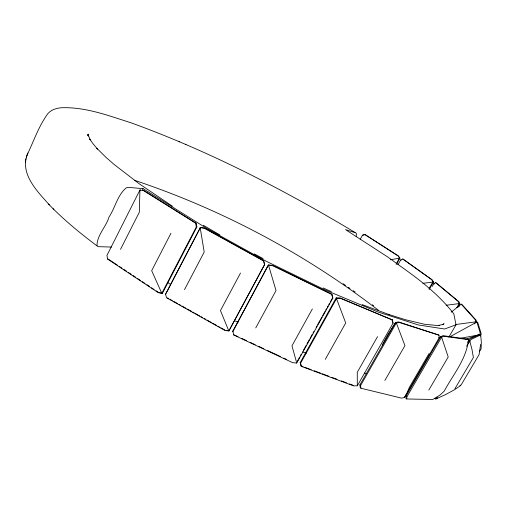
<?xml version="1.0" encoding="UTF-8"?>
<svg xmlns="http://www.w3.org/2000/svg" width="507" height="507" viewBox="0 0 507 507"><rect width="100%" height="100%" fill="white"/><g stroke="black" fill="none" stroke-linecap="round" stroke-linejoin="round"><path stroke-width="0.76" d="M27.08 155.098C20.103 174.471 37.721 191.766 49.356 204.898M357.315 385.802L393.071 323.149L392.475 319.98L340.064 297.888L336.211 297.837L300.157 362.676L301.329 366.39L353.632 385.871L357.315 385.802L357.264 372.29L377.557 336.629M428.802 390.098L448.213 356.991L441.61 337.206L440.703 336.591L406.037 396.132L405.822 398.337L406.69 398.977L432.807 399.478L439.873 395.149L444.151 391.239C453.15 374.553 466.415 359.229 468.493 339.703L467.619 339.12L442.915 335.647L438.694 337.814M406.69 398.977L406.912 396.772L441.61 337.206L443.815 336.261L468.493 339.703M480.611 344.418L479.096 354.608L461.167 384.87L459.843 385.497M25.927 158.71L25.363 162.278M87.984 135.337L88.205 134.082L88.091 135.515L88.129 134.425L88.319 136.015L88.18 135.039L90.29 139.9L89.79 139.064L93.003 143.747L97.547 149.09L96.843 148.31L106.223 157.563L114.164 164.502L139.038 183.654L172.336 206.172M479.54 351.503L481.124 348.835L481.339 342.32L480.731 335.247L481.13 333.53L477.759 322.452L476.891 321.977L449.829 336.825M459.399 338.467L479.812 334.747L480.218 333.023L476.891 321.977M356.193 236.496L356.434 233.822A6.718 3.296 -56.6 0 0 355.597 232.808L345.489 229.614L387.703 256.96L402.596 267.747C421.399 281.049 439.677 295.556 453.841 313.871L456.008 324.803L448.847 337.06M27.15 154.927C33.785 141.041 38.805 125.856 48.026 113.416C51.302 109.797 56.201 108.238 60.935 107.776C85.157 106.692 108.485 115.634 131.205 122.865C209.473 151.244 283.768 189.726 355.077 232.479M26.383 157.043L27.847 153M436.546 397.222L435.792 398.984L434.867 398.394M480.268 336.071L480.82 334.848L479.907 334.303L465.952 339.348M142.385 190.049L143.094 188.642L206.78 228.435L265.953 261.111L325.158 289.972L377.658 311.862L418.357 324.974L444.601 329.005L456.008 324.803M120.508 249.355L139.317 212.224L139.932 190.024L140.521 190.087M170.967 233.233L151.675 270.687L161.822 293.344L162.392 293.293L196.874 226.959L196.127 223.181L144.165 190.689L139.932 190.024L106.939 255.427L107.63 259.09L158.121 292.583L161.822 293.344L196.336 226.933L195.588 223.15L143.582 190.626M165.567 294.073L200.423 227.466L204.568 228.093L263.729 260.769L264.679 264.534L228.853 331.008L224.728 330.33L166.53 297.755L165.567 294.073L165.865 293.857M166.226 293.154L200.423 227.466M184.504 289.643L204.201 252.042L200.164 227.605L204.315 228.232L263.545 260.947L264.496 264.717L228.853 331.008L220.456 310.582L240.495 273.039M232.789 331.153L268.437 264.939L272.671 265.376L331.749 294.161L332.826 298.072L296.747 363.037L292.634 362.657L233.841 335.07L232.789 331.153L232.859 331.565L268.437 264.939M255.756 327.915L276.023 290.581L268.558 265.281L272.791 265.712L331.939 294.529M382.177 345.007L387.754 334.734L395.599 322.389L398.724 321.951L438.999 335.133L439.151 337.846L404.402 397.545L401.449 398.115L360.914 388.216L360.217 387.582L359.9 384.889L395.599 322.389L396.341 322.978L404.947 345.616L384.851 380.51M312.35 308.953L291.962 345.863L296.747 363.037L296.601 362.594M360.173 239.361L362.461 235.235L365.015 234.526L398.394 255.959L399.934 258.114L396.499 264.198M297.368 361.212L299.669 357.067M300.436 355.692L301.202 354.311M303.503 350.166L306.184 345.337M306.95 343.955L309.251 339.81M310.018 338.429L312.318 334.29M313.085 332.909L313.852 331.527M316.153 327.383L316.919 326.007M317.686 324.626L321.901 317.033M322.667 315.652L324.968 311.507M325.735 310.126L326.502 308.744M327.269 307.369L328.035 305.987M328.802 304.606L329.569 303.224M330.336 301.842L332.636 297.704L331.749 294.161M301.329 366.39L300.581 363.234L336.68 298.338L340.539 298.382L392.475 319.98M325.304 359.343L345.704 322.965L336.211 297.837M396.087 264.147L399.548 258.012L398.014 255.851L364.615 234.411M398.02 264.686L400.714 259.914L402.735 259.014L403.268 259.223L432.224 279.87L433.485 282.025L429.188 289.51M458.772 305.822L459.862 303.902L459 301.811L436.312 282.957L435.646 282.659L433.821 283.686L432.249 286.423M360.914 388.216L360.604 385.523L396.341 322.978L399.472 322.541L438.999 335.133M429.023 288.66L432.946 281.822L431.685 279.674L402.735 259.014M429.061 353.506L409.282 387.494L407.146 392.855L404.402 397.545M456.794 307.692L459.177 303.598L458.315 301.507L435.646 282.659M457.897 307.274L459.862 303.902L459.177 303.598L446.109 305.252M458.841 306.741L459.64 305.372L461.205 304.149L461.991 304.542L476.231 320.291L476.542 322.249L475.724 321.844L455.375 324.569M474.527 323.878L475.724 321.844L475.414 319.885L461.205 304.149M467.562 342.333L470.021 338.917L479.907 334.303M466.522 346.3L470.978 339.494L480.82 334.848M454.912 388.73L473.386 357.511L471.992 349.507L469.716 340.875L468.76 340.298M443.131 324.569L444.043 323.694L442.548 324.759L443.435 324.328L438.485 325.424L439.468 325.374L436.876 325.481L424.334 324.227L405.581 319.752L388.286 314.315M451.192 312.198L459.64 305.372M460.483 385.681L454.468 389.725L445.583 394.604L435.792 398.984L437.706 397.722M365.015 234.526L362.461 235.235M390.396 259.761L399.934 258.114M422.857 283.312L433.485 282.025M107.63 259.09L108.251 259.077M111.515 247.055L98.421 246.675A10.007 4.455 -56 0 1 97.021 245.68C96.831 235.292 106.324 226.585 109.043 216.964C115.127 207.908 117.332 195.525 125.863 188.167A10.07 4.544 -57.4 0 1 128.189 187.356L143.094 188.642M196.336 226.933L196.874 226.959M195.588 223.15L196.127 223.181M226.331 330.291L227.7 330.52M162.392 293.293L158.697 292.533L156.074 290.79M364.279 373.089L366.453 373.659M134.849 180.41C222.529 209.727 305.518 254.051 378.735 310.493M389.275 314.651L362.163 304.612M300.905 365.826L303.11 366.65M304.587 367.201L311.209 369.666M314.156 370.763L320.779 373.234M322.249 373.779L328.878 376.251M331.819 377.347L336.971 379.268M341.388 380.915L346.541 382.836M349.488 383.932L353.17 385.301M302.571 351.877L306.222 353.265M400.714 259.914L401.252 260.116M179.028 141.548L179.693 141.833M185.366 144.267L185.987 144.533M433.821 283.686L434.486 283.983M323.143 287.944L331.312 291.614M234.488 334.994L238.068 336.673M241.649 338.353L246.662 340.704M250.243 342.383L255.255 344.741M258.836 346.42L263.849 348.772M267.43 350.451L280.32 356.503M283.901 358.183L286.766 359.526M234.741 320.735L238.075 322.306M254.28 253.918L263.019 258.532M479.812 334.747L480.731 335.247M167.506 297.92L168.875 298.68M170.244 299.447L172.298 300.594M173.66 301.361L177.767 303.661M179.136 304.422L180.498 305.189M181.867 305.955L185.974 308.25M187.343 309.017L191.443 311.311M192.812 312.078L194.181 312.844M195.55 313.611L199.65 315.905M201.019 316.672L202.388 317.439M204.435 318.586L205.804 319.353M207.173 320.12L211.273 322.414M212.642 323.181L216.749 325.475M218.118 326.242L219.48 327.009M220.849 327.776L224.956 330.07M219.88 234.918L203.326 225.273M167.285 282.285L170.523 284.408M108.904 259.508L117.421 265.161M119.386 266.46L122.01 268.197M123.974 269.502L126.592 271.239M128.556 272.544L131.18 274.281M133.145 275.586L135.768 277.323M137.733 278.628L140.35 280.365M142.315 281.67L144.939 283.407M146.903 284.712L149.521 286.449M151.492 287.754L154.109 289.491M343.106 283.717L345.616 285.441M348.138 287.184L350.033 288.489M353.214 290.682L355.128 292M406.037 396.132L406.912 396.772M96.85 245.762C79.865 232.967 63.312 219.468 48.571 204.093M372.423 304.777L373.627 305.734M359.9 384.889L360.604 385.523M392.551 322.642L393.071 323.149M53.077 208.681L53.85 209.467M300.157 362.676L300.581 363.234M332.636 297.704L332.826 298.072M391.955 319.48L392.317 321.375M233.771 334.658L233.841 335.07"/></g></svg>
